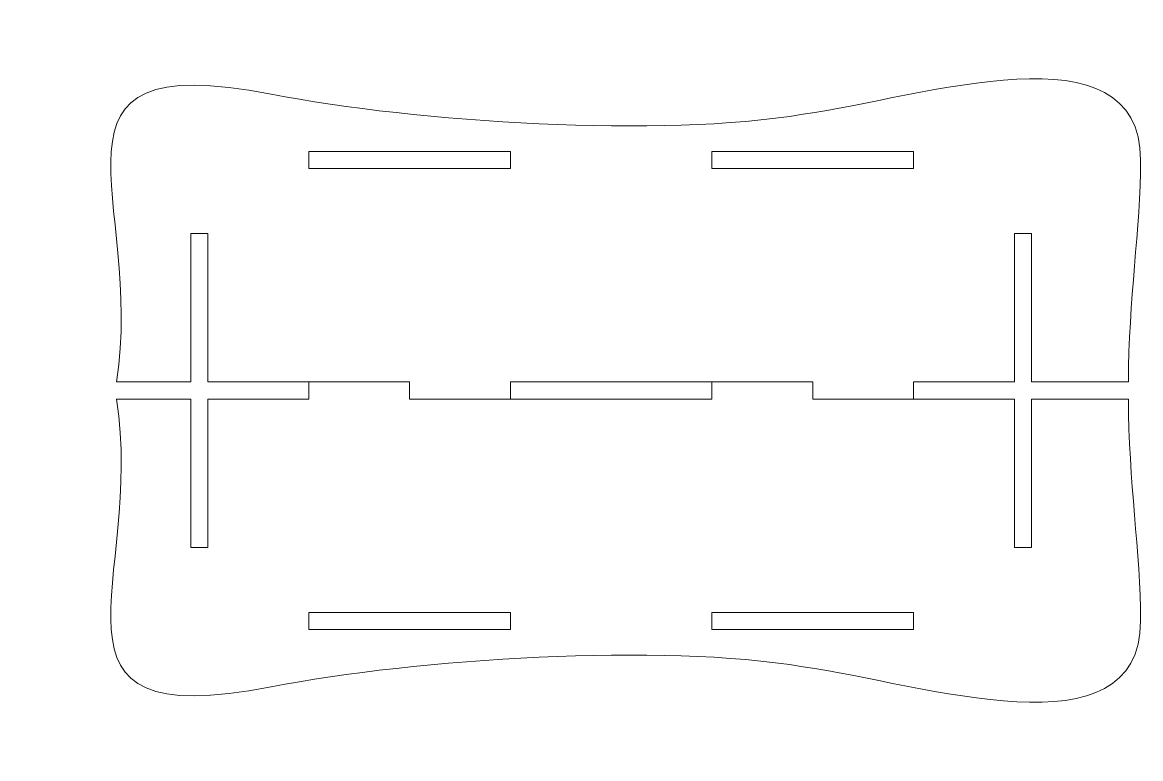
# Model space of a CAD drawing. Header units: centimetres. Extents: x -112 to 109, y -119 to 42.
# Drawn here: x -64.4 to 1.1, y -119.2 to -76.1 of the extents above; entities that cross this region are included whole.
import ezdxf

# ---------------------------------------------------------------- set-up
doc = ezdxf.new("R2010")
doc.units = ezdxf.units.CM
doc.header["$MEASUREMENT"] = 0
doc.layers.add('layer 1', color=7, linetype='Continuous')

msp = doc.modelspace()

# ---------------------------------------------------------------- linework, layer by layer
at = {"layer": 'layer 1', "color": 250, "lineweight": 9}
for points, knots in [([(-12.22665, -97.13609), (-12.22665, -97.13609), (-6.3204, -97.13609), (-6.3204, -97.13609), (-6.3204, -97.13609), (-6.3204, -97.13609), (-6.3204, -88.44008), (-6.3204, -88.44008), (-6.3204, -88.44008), (-6.3204, -88.44008), (-5.3204, -88.44008), (-5.3204, -88.44008), (-5.3204, -88.44008), (-5.3204, -88.44008), (-5.3204, -97.13609), (-5.3204, -97.13609), (-5.3204, -97.13609), (-5.3204, -97.13609), (0.35719, -97.13609), (0.35719, -97.13609), (0.35719, -97.13609), (0.35719, -92.38906), (1.07221, -88.10316), (1.06689, -84.14585), (1.06689, -84.14585), (1.05603, -76.06567), (-11.66595, -80.45643), (-18.69841, -81.45333), (-18.69841, -81.45333), (-26.94799, -82.83996), (-41.30708, -81.94162), (-49.86788, -80.2713), (-49.86788, -80.2713), (-64.44095, -77.42792), (-57.24095, -86.45643), (-58.92667, -97.13609), (-58.92667, -97.13609), (-58.92667, -97.13609), (-54.5704, -97.13609), (-54.5704, -97.13609), (-54.5704, -97.13609), (-54.5704, -97.13609), (-54.5704, -88.44008), (-54.5704, -88.44008), (-54.5704, -88.44008), (-54.5704, -88.44008), (-53.57039, -88.44008), (-53.57039, -88.44008), (-53.57039, -88.44008), (-53.57039, -88.44008), (-53.5704, -97.13609), (-53.5704, -97.13609), (-53.5704, -97.13609), (-53.5704, -97.13609), (-41.7579, -97.13609), (-41.7579, -97.13609), (-41.7579, -97.13609), (-41.7579, -97.13609), (-41.7579, -98.13609), (-41.7579, -98.13609), (-41.7579, -98.13609), (-41.7579, -98.13609), (-35.85165, -98.13609), (-35.85165, -98.13609), (-35.85165, -98.13609), (-35.85165, -98.13609), (-35.85165, -97.13609), (-35.85165, -97.13609), (-35.85165, -97.13609), (-35.85165, -97.13609), (-18.1329, -97.13609), (-18.1329, -97.13609), (-18.1329, -97.13609), (-18.1329, -97.13609), (-18.1329, -98.13609), (-18.1329, -98.13609), (-18.1329, -98.13609), (-18.1329, -98.13609), (-12.22665, -98.13609), (-12.22665, -98.13609), (-12.22665, -98.13609), (-12.22665, -98.13609), (-12.22665, -97.13609), (-12.22665, -97.13609)], [0, 0, 0, 0, 0.04545455, 0.04545455, 0.04545455, 0.04545455, 0.09090909, 0.09090909, 0.09090909, 0.09090909, 0.13636364, 0.13636364, 0.13636364, 0.13636364, 0.18181818, 0.18181818, 0.18181818, 0.18181818, 0.22727273, 0.22727273, 0.22727273, 0.22727273, 0.27272727, 0.27272727, 0.27272727, 0.27272727, 0.31818182, 0.31818182, 0.31818182, 0.31818182, 0.36363636, 0.36363636, 0.36363636, 0.36363636, 0.40909091, 0.40909091, 0.40909091, 0.40909091, 0.45454545, 0.45454545, 0.45454545, 0.45454545, 0.5, 0.5, 0.5, 0.5, 0.54545455, 0.54545455, 0.54545455, 0.54545455, 0.59090909, 0.59090909, 0.59090909, 0.59090909, 0.63636364, 0.63636364, 0.63636364, 0.63636364, 0.68181818, 0.68181818, 0.68181818, 0.68181818, 0.72727273, 0.72727273, 0.72727273, 0.72727273, 0.77272727, 0.77272727, 0.77272727, 0.77272727, 0.81818182, 0.81818182, 0.81818182, 0.81818182, 0.86363636, 0.86363636, 0.86363636, 0.86363636, 0.90909091, 0.90909091, 0.90909091, 0.90909091, 1, 1, 1, 1]), ([(-47.66415, -84.63609), (-47.66415, -84.63609), (-35.85165, -84.63609), (-35.85165, -84.63609), (-35.85165, -84.63609), (-35.85165, -84.63609), (-35.85165, -83.6361), (-35.85165, -83.6361), (-35.85165, -83.6361), (-35.85165, -83.6361), (-47.66415, -83.6361), (-47.66415, -83.6361), (-47.66415, -83.6361), (-47.66415, -83.6361), (-47.66415, -84.63609), (-47.66415, -84.63609)], [0, 0, 0, 0, 0.2, 0.2, 0.2, 0.2, 0.4, 0.4, 0.4, 0.4, 0.6, 0.6, 0.6, 0.6, 1, 1, 1, 1]), ([(-24.03915, -84.63609), (-24.03915, -84.63609), (-12.22665, -84.63609), (-12.22665, -84.63609), (-12.22665, -84.63609), (-12.22665, -84.63609), (-12.22665, -83.6361), (-12.22665, -83.6361), (-12.22665, -83.6361), (-12.22665, -83.6361), (-24.03915, -83.6361), (-24.03915, -83.6361), (-24.03915, -83.6361), (-24.03915, -83.6361), (-24.03915, -84.63609), (-24.03915, -84.63609)], [0, 0, 0, 0, 0.2, 0.2, 0.2, 0.2, 0.4, 0.4, 0.4, 0.4, 0.6, 0.6, 0.6, 0.6, 1, 1, 1, 1]), ([(-18.1329, -98.13609), (-18.1329, -98.13609), (-6.3204, -98.13609), (-6.3204, -98.13609), (-6.3204, -98.13609), (-6.3204, -98.13609), (-6.3204, -106.8321), (-6.3204, -106.8321), (-6.3204, -106.8321), (-6.3204, -106.8321), (-5.3204, -106.8321), (-5.3204, -106.8321), (-5.3204, -106.8321), (-5.3204, -106.8321), (-5.3204, -98.13609), (-5.3204, -98.13609), (-5.3204, -98.13609), (-5.3204, -98.13609), (0.35719, -98.13609), (0.35719, -98.13609), (0.35719, -98.13609), (0.35719, -102.88312), (1.07221, -107.16902), (1.06689, -111.12633), (1.06689, -111.12633), (1.05603, -119.20651), (-11.66595, -114.81575), (-18.69841, -113.81885), (-18.69841, -113.81885), (-26.94799, -112.43222), (-41.30708, -113.33056), (-49.86788, -115.00088), (-49.86788, -115.00088), (-64.44095, -117.84426), (-57.24095, -108.81575), (-58.92667, -98.13609), (-58.92667, -98.13609), (-58.92667, -98.13609), (-54.5704, -98.13609), (-54.5704, -98.13609), (-54.5704, -98.13609), (-54.5704, -98.13609), (-54.5704, -106.8321), (-54.5704, -106.8321), (-54.5704, -106.8321), (-54.5704, -106.8321), (-53.57039, -106.8321), (-53.57039, -106.8321), (-53.57039, -106.8321), (-53.57039, -106.8321), (-53.5704, -98.13609), (-53.5704, -98.13609), (-53.5704, -98.13609), (-53.5704, -98.13609), (-47.66415, -98.13609), (-47.66415, -98.13609), (-47.66415, -98.13609), (-47.66415, -98.13609), (-47.66415, -97.13609), (-47.66415, -97.13609), (-47.66415, -97.13609), (-47.66415, -97.13609), (-41.7579, -97.13609), (-41.7579, -97.13609), (-41.7579, -97.13609), (-41.7579, -97.13609), (-41.7579, -98.13609), (-41.7579, -98.13609), (-41.7579, -98.13609), (-41.7579, -98.13609), (-24.03915, -98.13609), (-24.03915, -98.13609), (-24.03915, -98.13609), (-24.03915, -98.13609), (-24.03915, -97.13609), (-24.03915, -97.13609), (-24.03915, -97.13609), (-24.03915, -97.13609), (-18.1329, -97.13609), (-18.1329, -97.13609), (-18.1329, -97.13609), (-18.1329, -97.13609), (-18.1329, -98.13609), (-18.1329, -98.13609)], [0, 0, 0, 0, 0.04545455, 0.04545455, 0.04545455, 0.04545455, 0.09090909, 0.09090909, 0.09090909, 0.09090909, 0.13636364, 0.13636364, 0.13636364, 0.13636364, 0.18181818, 0.18181818, 0.18181818, 0.18181818, 0.22727273, 0.22727273, 0.22727273, 0.22727273, 0.27272727, 0.27272727, 0.27272727, 0.27272727, 0.31818182, 0.31818182, 0.31818182, 0.31818182, 0.36363636, 0.36363636, 0.36363636, 0.36363636, 0.40909091, 0.40909091, 0.40909091, 0.40909091, 0.45454545, 0.45454545, 0.45454545, 0.45454545, 0.5, 0.5, 0.5, 0.5, 0.54545455, 0.54545455, 0.54545455, 0.54545455, 0.59090909, 0.59090909, 0.59090909, 0.59090909, 0.63636364, 0.63636364, 0.63636364, 0.63636364, 0.68181818, 0.68181818, 0.68181818, 0.68181818, 0.72727273, 0.72727273, 0.72727273, 0.72727273, 0.77272727, 0.77272727, 0.77272727, 0.77272727, 0.81818182, 0.81818182, 0.81818182, 0.81818182, 0.86363636, 0.86363636, 0.86363636, 0.86363636, 0.90909091, 0.90909091, 0.90909091, 0.90909091, 1, 1, 1, 1]), ([(-47.66415, -110.63609), (-47.66415, -110.63609), (-35.85165, -110.63609), (-35.85165, -110.63609), (-35.85165, -110.63609), (-35.85165, -110.63609), (-35.85165, -111.63608), (-35.85165, -111.63608), (-35.85165, -111.63608), (-35.85165, -111.63608), (-47.66415, -111.63608), (-47.66415, -111.63608), (-47.66415, -111.63608), (-47.66415, -111.63608), (-47.66415, -110.63609), (-47.66415, -110.63609)], [0, 0, 0, 0, 0.2, 0.2, 0.2, 0.2, 0.4, 0.4, 0.4, 0.4, 0.6, 0.6, 0.6, 0.6, 1, 1, 1, 1]), ([(-24.03915, -110.63609), (-24.03915, -110.63609), (-12.22665, -110.63609), (-12.22665, -110.63609), (-12.22665, -110.63609), (-12.22665, -110.63609), (-12.22665, -111.63608), (-12.22665, -111.63608), (-12.22665, -111.63608), (-12.22665, -111.63608), (-24.03915, -111.63608), (-24.03915, -111.63608), (-24.03915, -111.63608), (-24.03915, -111.63608), (-24.03915, -110.63609), (-24.03915, -110.63609)], [0, 0, 0, 0, 0.2, 0.2, 0.2, 0.2, 0.4, 0.4, 0.4, 0.4, 0.6, 0.6, 0.6, 0.6, 1, 1, 1, 1])]:
    msp.add_open_spline(points, degree=3, knots=knots, dxfattribs=at)

doc.saveas('drawing.dxf')
